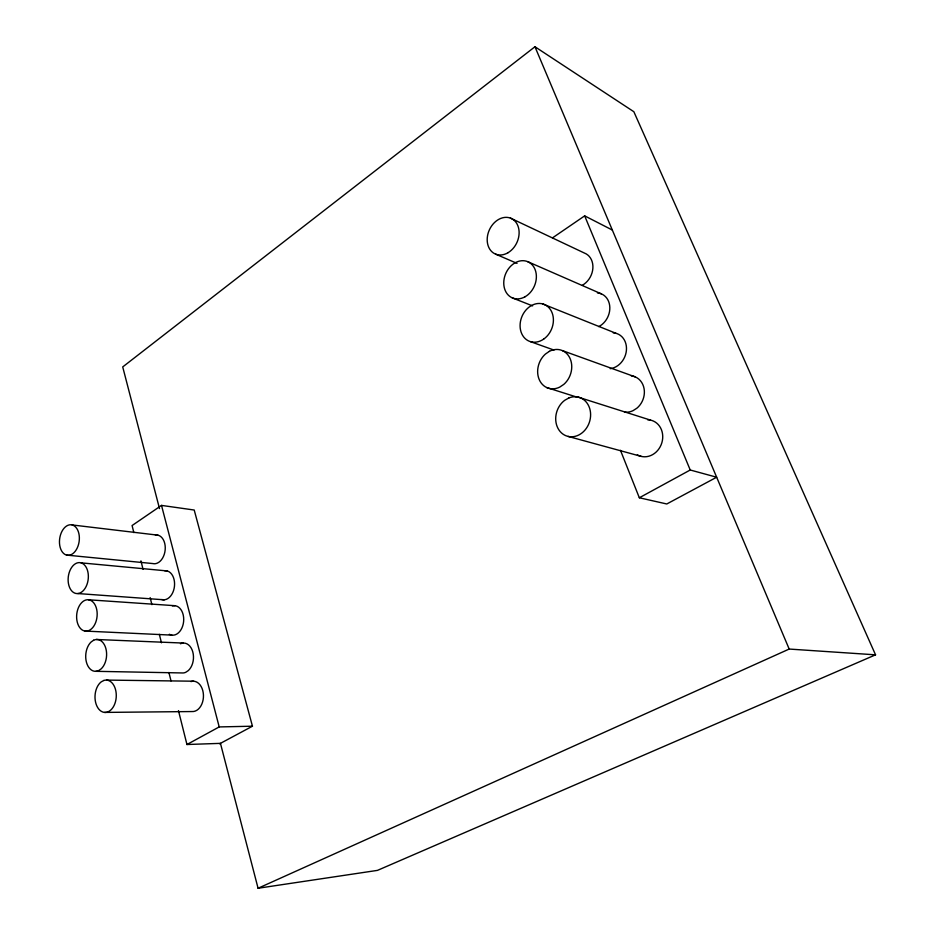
<?xml version="1.0" encoding="UTF-8"?>
<svg xmlns="http://www.w3.org/2000/svg" width="935" height="935" viewBox="0 0 935 935"><rect width="100%" height="100%" fill="white"/><g stroke="black" fill="none" stroke-linecap="round" stroke-linejoin="round"><path stroke-width="1.4" d="M178.456 710.612L186.953 744.517L220.45 743.36L258.072 888.25L377.459 870.38L875.546 654.827L633.848 111.721L534.96 46.75L122.719 366.929L159.499 508.582M219.573 743.828L252.45 726.203L194.211 510.031L161.51 505.403L132.08 525.54L133.845 532.611M552.608 237.806L584.667 215.868L612.32 230.033M186.953 744.517L219.199 726.927L252.45 726.203M639.33 497.771L690.229 470.001L716.654 477.224L666.784 503.977L639.33 497.771L620.454 450.273M258.072 888.25L789.187 649.054L875.546 654.827M104.603 712.412L192.072 711.547A15.194 10.53 -87.6 0 0 203.444 695.056A15.194 10.53 -87.6 0 0 190.915 681.58M106.532 680.084L193.65 681.206M95.884 671.318L183.003 672.966A14.983 10.343 -86.3 0 0 185.703 672.312L188.215 670.664A14.983 10.343 -86.3 0 0 192.715 651.66A14.983 10.343 -86.3 0 0 180.432 643.759M96.305 639.482L183.108 643.058M85.097 631.078L171.888 635.122M88.568 599.779A15.743 10.215 -84.5 0 1 94.856 624.323A15.743 10.215 -84.5 0 1 77.278 622.207A15.743 10.215 -84.5 0 1 88.568 599.779L175.02 605.705M77.85 593.55L164.315 599.814M81.1 562.858A15.556 10.028 -83.4 0 1 85.214 588.162A15.556 10.028 -83.4 0 1 68.395 583.253A15.556 10.028 -83.4 0 1 81.1 562.858L167.225 570.934M66.549 555.098L152.685 563.548A14.457 9.794 -82.7 0 0 165.168 549.909A14.457 9.794 -82.7 0 0 155.374 535.054M72.135 524.944A15.357 9.829 -82.4 0 1 76.343 549.651A15.357 9.829 -82.4 0 1 59.758 545.514A15.357 9.829 -82.4 0 1 72.135 524.944L157.933 535.171M568.094 436.411L641.328 456.42M546.73 387.558L577.362 397.27M577.923 397.059L650.479 420.107M530.659 341.719L553.999 350.076M562.414 350.613L635.309 376.91M512.286 297.879L532.611 305.897M542.569 303.875L615.955 333.292M495.667 254.168L517.032 263.378M527.609 261.613L601.287 293.824M510.416 218.089L584.433 253.058A18.081 14.656 -64.2 0 1 592.872 268.263A18.081 14.656 -64.2 0 1 582.189 285.339M534.96 46.75L789.187 649.054M584.667 215.868L690.229 470.001M161.51 505.403L219.199 726.927M140.928 560.86L143.055 569.333M150.138 597.594L151.902 604.653M159.336 634.327L161.463 642.801M168.896 672.464L171.023 680.937M172.367 605.903A14.796 10.156 -85 0 1 183.599 621.705A14.796 10.156 -85 0 1 169.34 634.269M164.63 570.724A14.621 9.981 -83.8 0 1 174.471 586.175A14.621 9.981 -83.8 0 1 161.732 599.545M647.616 419.78A18.758 16.433 -70.6 0 1 661.887 442.652A18.758 16.433 -70.6 0 1 637.343 454.842M631.277 375.847A18.571 15.965 -68.2 0 1 644.098 388.761A18.571 15.965 -68.2 0 1 636.875 408.209L632.995 410.687A18.571 15.965 -68.2 0 1 624.533 412.101M613.255 332.872A18.396 15.509 -66.4 0 1 626.415 350.263A18.396 15.509 -66.4 0 1 610.228 368.671M597.43 292.924A18.244 15.077 -65.2 0 1 609.819 307.288A18.244 15.077 -65.2 0 1 598.751 326.619M93.605 640.241L91.081 642.018A15.965 10.425 -85.7 0 0 86.417 662.155A15.965 10.425 -85.7 0 0 98.607 670.617L101.167 668.864A15.965 10.425 -85.7 0 0 105.9 648.633A15.965 10.425 -85.7 0 0 93.605 640.241M549.406 351.315L545.409 354.073A20.079 16.608 -69.8 0 0 539.25 379.633A20.079 16.608 -69.8 0 0 559.749 387.102L563.805 384.378A20.079 16.608 -69.8 0 0 570.14 358.643A20.079 16.608 -69.8 0 0 549.406 351.315M568.901 397.936L564.693 400.32A20.301 17.122 -72 0 0 562.905 434.074A20.301 17.122 -72 0 0 590.301 418.576A20.301 17.122 -72 0 0 568.901 397.936M103.762 680.481L101.12 681.942A16.199 10.624 -86.9 0 0 98.818 709.151A16.199 10.624 -86.9 0 0 115.928 699.66A16.199 10.624 -86.9 0 0 103.762 680.481M508.067 252.695A19.495 15.159 -65.8 0 0 513.853 220.076A19.495 15.159 -65.8 0 0 487.544 235.737A19.495 15.159 -65.8 0 0 508.067 252.695M524.956 296.827A19.682 15.626 -66.9 0 0 531.103 263.775A19.682 15.626 -66.9 0 0 504.14 278.794A19.682 15.626 -66.9 0 0 524.956 296.827M543.667 339.113A19.869 16.094 -68.1 0 0 546.414 305.581A19.869 16.094 -68.1 0 0 520.152 323.814A19.869 16.094 -68.1 0 0 543.667 339.113"/></g></svg>
